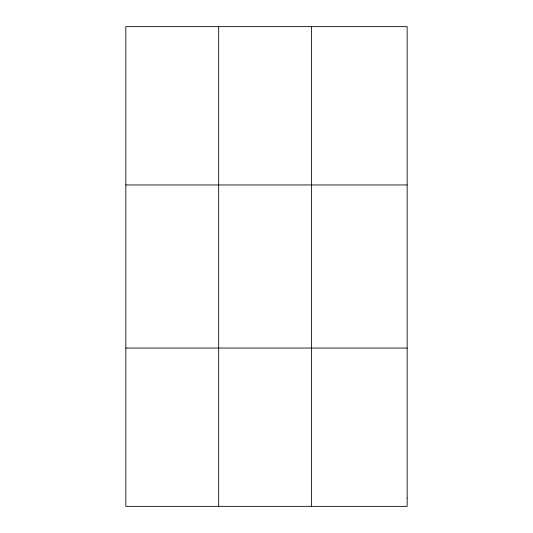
<?xml version="1.0" encoding="UTF-8"?>
<svg xmlns="http://www.w3.org/2000/svg" width="533" height="533" viewBox="0 0 533 533"><rect width="100%" height="100%" fill="white"/><g stroke="black" fill="none" stroke-linecap="round" stroke-linejoin="round"><path stroke-width="0.8" d="M218.677 26.65L218.677 506.35M311.505 26.65L311.505 506.35M125.848 184.951L407.152 184.951M125.848 348.049L407.152 348.049M407.152 498.015L407.152 506.35L125.848 506.35L125.848 26.65L407.152 26.65L407.152 498.015"/></g></svg>
